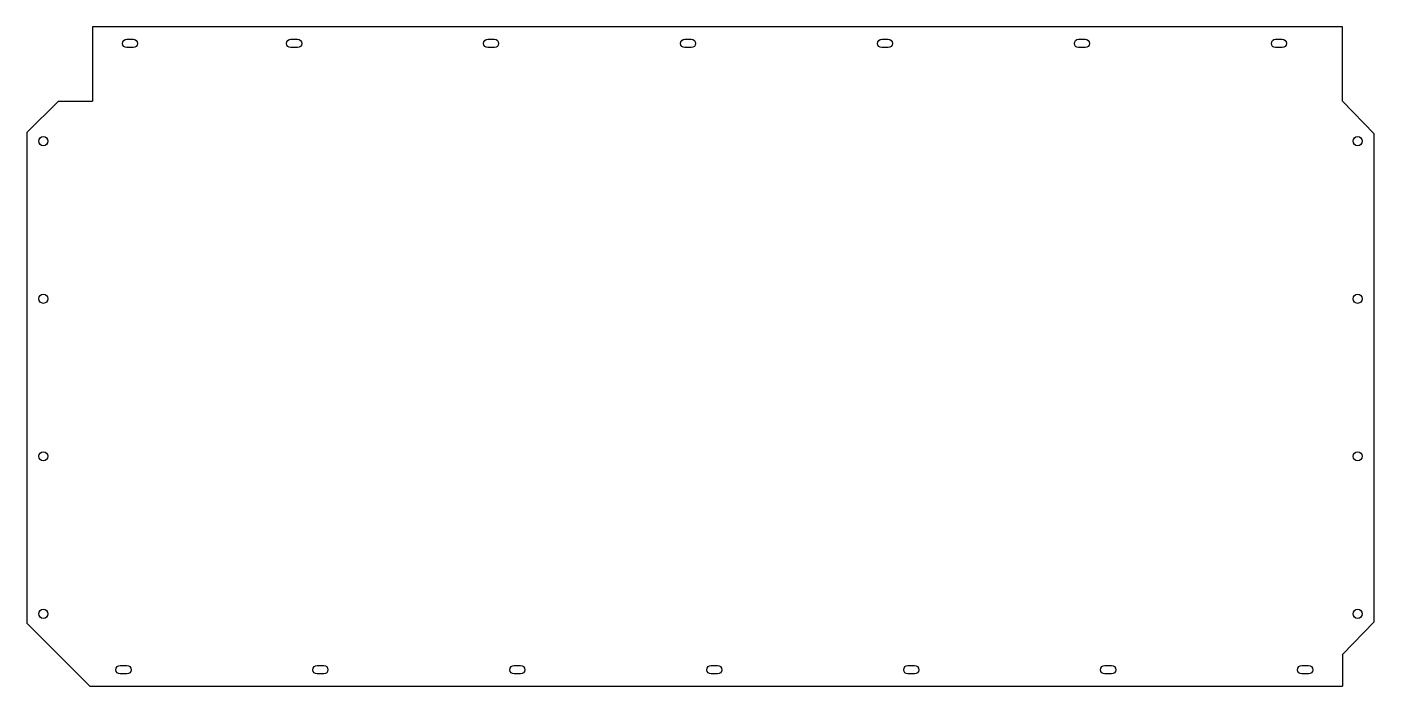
# Model space of a CAD drawing. Header units: millimetres. Extents: x 1629 to 3681, y -221 to 783.
import ezdxf

# ---------------------------------------------------------------- set-up
doc = ezdxf.new("R2010")
doc.units = ezdxf.units.MM

msp = doc.modelspace()

# ---------------------------------------------------------------- linework, layer by layer
for p, q in [((3633.5, 782.6), (1729.5, 782.6)), ((1729.5, 782.6), (1729.5, 669.6)), ((3633.5, 669.6), (3633.5, 782.6)), ((1677.5, 669.6), (1629.5, 621.6)), ((1677.5, 669.6), (1677.5, 669.6)), ((1677.5, 669.6), (1729.5, 669.6)), ((3633.5, 669.6), (3681.5, 619.6)), ((1629.5, 621.6), (1629.5, -125.4)), ((3681.5, -123.4), (3681.5, 619.6)), ((1725.5, -221.4), (1629.5, -125.4)), ((3633.5, -173.4), (3681.5, -123.4)), ((3633.5, -173.4), (3633.5, -221.4)), ((1725.5, -221.4), (3633.5, -221.4))]:
    msp.add_line(p, q)
for points in [[(1791.5, 764.1, -1), (1791.5, 751.1), (1781.5, 751.1, -1), (1781.5, 764.1)], [(2041.5, 764.1, -1), (2041.5, 751.1), (2031.5, 751.1, -1), (2031.5, 764.1)], [(2341.5, 764.1, -1), (2341.5, 751.1), (2331.5, 751.1, -1), (2331.5, 764.1)], [(2641.5, 764.1, -1), (2641.5, 751.1), (2631.5, 751.1, -1), (2631.5, 764.1)], [(2941.5, 764.1, -1), (2941.5, 751.1), (2931.5, 751.1, -1), (2931.5, 764.1)], [(3241.5, 764.1, -1), (3241.5, 751.1), (3231.5, 751.1, -1), (3231.5, 764.1)], [(3541.5, 764.1, -1), (3541.5, 751.1), (3531.5, 751.1, -1), (3531.5, 764.1)], [(1781.5, -189.9, -1), (1781.5, -202.9), (1771.5, -202.9, -1), (1771.5, -189.9)], [(2081.5, -189.9, -1), (2081.5, -202.9), (2071.5, -202.9, -1), (2071.5, -189.9)], [(2381.5, -189.9, -1), (2381.5, -202.9), (2371.5, -202.9, -1), (2371.5, -189.9)], [(2681.5, -189.9, -1), (2681.5, -202.9), (2671.5, -202.9, -1), (2671.5, -189.9)], [(2981.5, -189.9, -1), (2981.5, -202.9), (2971.5, -202.9, -1), (2971.5, -189.9)], [(3281.5, -189.9, -1), (3281.5, -202.9), (3271.5, -202.9, -1), (3271.5, -189.9)], [(3581.5, -189.9, -1), (3581.5, -202.9), (3571.5, -202.9, -1), (3571.5, -189.9)]]:
    msp.add_lwpolyline(points, format="xyb", close=True)
for centre in [(1654.5, 608.6), (3656.5, 608.6), (1654.5, 368.6), (3656.5, 368.6), (1654.5, 128.6), (3656.5, 128.6), (1654.5, -111.4), (3656.5, -111.4)]:
    msp.add_circle(centre, 7)

doc.saveas('drawing.dxf')
